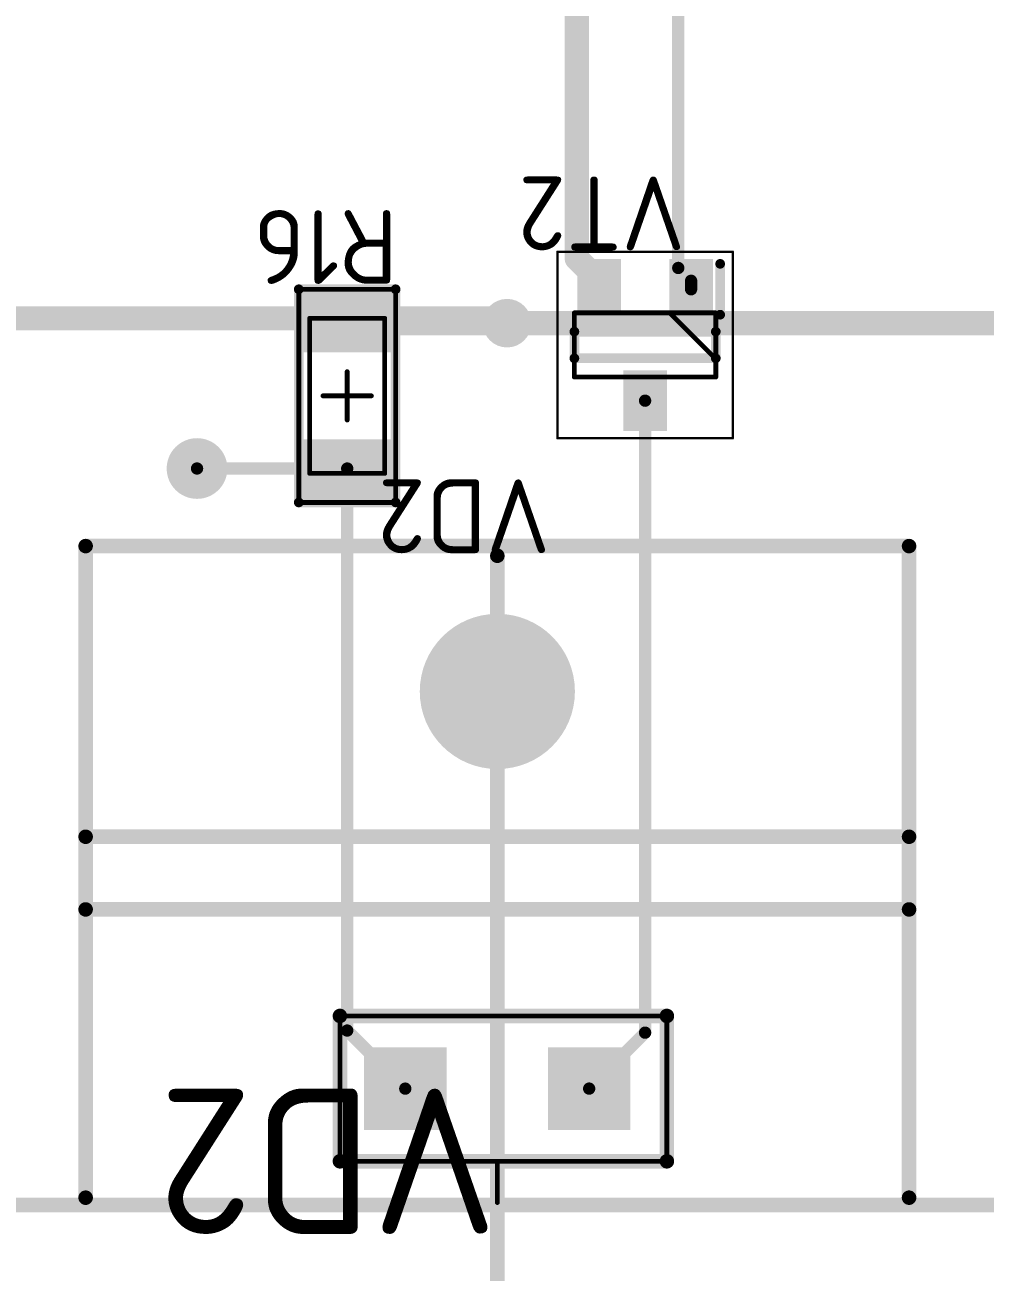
# Model space of a CAD drawing. Header units: inches. Extents: x 0 to 220, y -79 to 15.
# Drawn here: x 40.65 to 60.47, y -51.39 to -25.64 of the extents above; entities that cross this region are included whole.
import ezdxf

# ---------------------------------------------------------------- set-up
doc = ezdxf.new("R2010")
doc.units = ezdxf.units.IN
for name, color, linetype in [('Bottom Layer- Bottom', 5, 'Continuous'), ('Bottom Solder- Bot Mask', 6, 'Continuous'), ('Mechanical 1- Top Assy', 6, 'Continuous'), ('Mechanical 13', 56, 'Continuous'), ('Mechanical 15', 56, 'Continuous'), ('Multi-Layer', 9, 'Continuous'), ('Top Layer- Top', 1, 'Continuous'), ('Top Overlay- Top Silk', 2, 'Continuous'), ('Top Paste- Top Paste', 8, 'Continuous'), ('Top Solder- Top Mask', 216, 'Continuous')]:
    doc.layers.add(name, color=color, linetype=linetype)
doc.styles.add('GOST type B', font='', dxfattribs={"height": 0.2})
doc.styles.get('GOST type B').set_extended_font_data('GOST type B')

# ---------------------------------------------------------------- blocks, each defined once
blk = doc.blocks.new('SOT_23_3_10')
at = {"layer": 'Top Layer- Top'}
for points in [[(-0.52500022, 0.35000057), (0.52500022, 0.35000057), (0.52500022, -0.35000057), (-0.52500022, -0.35000057)], [(1.77500026, -0.6000000699999999), (2.8250007, -0.6000000699999999), (2.8250007, -1.30000121), (1.77500026, -1.30000121)], [(-0.52500022, -1.55000071), (0.52500022, -1.55000071), (0.52500022, -2.25000185), (-0.52500022, -2.25000185)]]:
    blk.add_hatch(color=7, dxfattribs=at).paths.add_polyline_path(points)
at = {"layer": 'Top Paste- Top Paste'}
for points in [[(-0.52500022, 0.35000057), (0.52500022, 0.35000057), (0.52500022, -0.35000057), (-0.52500022, -0.35000057)], [(1.77500026, -0.6000000699999999), (2.8250007, -0.6000000699999999), (2.8250007, -1.30000121), (1.77500026, -1.30000121)], [(-0.52500022, -1.55000071), (0.52500022, -1.55000071), (0.52500022, -2.25000185), (-0.52500022, -2.25000185)]]:
    blk.add_hatch(color=7, dxfattribs=at).paths.add_polyline_path(points)
at = {"layer": 'Top Solder- Top Mask'}
for points in [[(-0.62660022, 0.45160057), (0.62660022, 0.45160057), (0.62660022, -0.45160057), (-0.62660022, -0.45160057)], [(1.67340026, -0.4984000699999999), (2.9266007, -0.4984000699999999), (2.9266007, -1.40160121), (1.67340026, -1.40160121)], [(-0.62660022, -1.44840071), (0.62660022, -1.44840071), (0.62660022, -2.35160185), (-0.62660022, -2.35160185)]]:
    blk.add_hatch(color=7, dxfattribs=at).paths.add_polyline_path(points)
at = {"layer": 'Mechanical 13'}
for points in [[(0.48800004, -0.44000166, 0.0999998, 0.0999998, 0), (1.43800068, 0.50999898, 0.0999998, 0.0999998, 0)], [(0.48800004, -2.41000026, 0.0999998, 0.0999998, 0), (0.48800004, 0.50999898, 0.0999998, 0.0999998, 0)], [(1.81200044, 0.50999898, 0.0999998, 0.0999998, 0), (0.48800004, 0.50999898, 0.0999998, 0.0999998, 0)], [(1.81200044, -2.41000026, 0.0999998, 0.0999998, 0), (1.81200044, 0.50999898, 0.0999998, 0.0999998, 0)], [(1.81200044, -2.41000026, 0.0999998, 0.0999998, 0), (0.48800004, -2.41000026, 0.0999998, 0.0999998, 0)]]:
    blk.add_lwpolyline(points, format="xyseb", dxfattribs=at)
for points in [[(0.4630013599999999, 0.50999898, 0.0499999, 0.0499999, 1), (0.51299872, 0.50999898, 0.0499999, 0.0499999, 1)], [(0.4630013599999999, 0.50999898, 0.0499999, 0.0499999, 1), (0.51299872, 0.50999898, 0.0499999, 0.0499999, 1)], [(1.413002, 0.50999898, 0.0499999, 0.0499999, 1), (1.46299936, 0.50999898, 0.0499999, 0.0499999, 1)], [(1.78700176, 0.50999898, 0.0499999, 0.0499999, 1), (1.83699912, 0.50999898, 0.0499999, 0.0499999, 1)], [(1.78700176, 0.50999898, 0.0499999, 0.0499999, 1), (1.83699912, 0.50999898, 0.0499999, 0.0499999, 1)], [(0.4630013599999999, -0.44000166, 0.0499999, 0.0499999, 1), (0.51299872, -0.44000166, 0.0499999, 0.0499999, 1)], [(0.4630013599999999, -2.41000026, 0.0499999, 0.0499999, 1), (0.51299872, -2.41000026, 0.0499999, 0.0499999, 1)], [(0.4630013599999999, -2.41000026, 0.0499999, 0.0499999, 1), (0.51299872, -2.41000026, 0.0499999, 0.0499999, 1)], [(1.78700176, -2.41000026, 0.0499999, 0.0499999, 1), (1.83699912, -2.41000026, 0.0499999, 0.0499999, 1)], [(1.78700176, -2.41000026, 0.0499999, 0.0499999, 1), (1.83699912, -2.41000026, 0.0499999, 0.0499999, 1)]]:
    blk.add_lwpolyline(points, format="xyseb", close=True, dxfattribs=at)
at = {"layer": 'Mechanical 15'}
for points in [[(-0.77499972, -2.75999956, 0.0499999, 0.0499999, 0), (-0.77499972, 0.8599982799999999, 0.0499999, 0.0499999, 0)], [(3.0750002, 0.8599982799999999, 0.0499999, 0.0499999, 0), (-0.77499972, 0.8599982799999999, 0.0499999, 0.0499999, 0)], [(3.0750002, -2.75999956, 0.0499999, 0.0499999, 0), (3.0750002, 0.8599982799999999, 0.0499999, 0.0499999, 0)], [(3.0750002, -2.75999956, 0.0499999, 0.0499999, 0), (-0.77499972, -2.75999956, 0.0499999, 0.0499999, 0)]]:
    blk.add_lwpolyline(points, format="xyseb", dxfattribs=at)
for points in [[(-0.78749906, 0.8599982799999999, 0.02499868, 0.02499868, 1), (-0.76250038, 0.8599982799999999, 0.02499868, 0.02499868, 1)], [(-0.78749906, 0.8599982799999999, 0.02499868, 0.02499868, 1), (-0.76250038, 0.8599982799999999, 0.02499868, 0.02499868, 1)], [(3.06250086, 0.8599982799999999, 0.02499868, 0.02499868, 1), (3.08749954, 0.8599982799999999, 0.02499868, 0.02499868, 1)], [(3.06250086, 0.8599982799999999, 0.02499868, 0.02499868, 1), (3.08749954, 0.8599982799999999, 0.02499868, 0.02499868, 1)], [(-0.78749906, -2.75999956, 0.02499868, 0.02499868, 1), (-0.76250038, -2.75999956, 0.02499868, 0.02499868, 1)], [(-0.78749906, -2.75999956, 0.02499868, 0.02499868, 1), (-0.76250038, -2.75999956, 0.02499868, 0.02499868, 1)], [(3.06250086, -2.75999956, 0.02499868, 0.02499868, 1), (3.08749954, -2.75999956, 0.02499868, 0.02499868, 1)], [(3.06250086, -2.75999956, 0.02499868, 0.02499868, 1), (3.08749954, -2.75999956, 0.02499868, 0.02499868, 1)]]:
    blk.add_lwpolyline(points, format="xyseb", close=True, dxfattribs=at)
at = {"layer": 'Top Overlay- Top Silk'}
for points in [[(0.52500022, 0.5999987999999999, 0.1999996, 0.1999996, 0), (-0.52500022, 0.5999987999999999, 0.1999996, 0.1999996, 0)], [(1.42500096, 0.50999898, 0.1999996, 0.1999996, 0), (0.87499952, 0.50999898, 0.1999996, 0.1999996, 0)], [(0.87499952, -2.41000026, 0.1999996, 0.1999996, 0), (0.87499952, 0.50999898, 0.1999996, 0.1999996, 0)], [(1.42500096, -2.41000026, 0.1999996, 0.1999996, 0), (1.42500096, 0.50999898, 0.1999996, 0.1999996, 0)], [(1.42500096, -2.41000026, 0.1999996, 0.1999996, 0), (0.87499952, -2.41000026, 0.1999996, 0.1999996, 0)]]:
    blk.add_lwpolyline(points, format="xyseb", dxfattribs=at)
for points in [[(-0.57500012, 0.5999987999999999, 0.0999998, 0.0999998, 1), (-0.47500032, 0.5999987999999999, 0.0999998, 0.0999998, 1)], [(0.47500032, 0.5999987999999999, 0.0999998, 0.0999998, 1), (0.57500012, 0.5999987999999999, 0.0999998, 0.0999998, 1)], [(0.8249996199999998, 0.50999898, 0.0999998, 0.0999998, 1), (0.9249994199999999, 0.50999898, 0.0999998, 0.0999998, 1)], [(0.8249996199999998, 0.50999898, 0.0999998, 0.0999998, 1), (0.9249994199999999, 0.50999898, 0.0999998, 0.0999998, 1)], [(1.37500106, 0.50999898, 0.0999998, 0.0999998, 1), (1.47500086, 0.50999898, 0.0999998, 0.0999998, 1)], [(1.37500106, 0.50999898, 0.0999998, 0.0999998, 1), (1.47500086, 0.50999898, 0.0999998, 0.0999998, 1)], [(0.8249996199999998, -2.41000026, 0.0999998, 0.0999998, 1), (0.9249994199999999, -2.41000026, 0.0999998, 0.0999998, 1)], [(0.8249996199999998, -2.41000026, 0.0999998, 0.0999998, 1), (0.9249994199999999, -2.41000026, 0.0999998, 0.0999998, 1)], [(1.37500106, -2.41000026, 0.0999998, 0.0999998, 1), (1.47500086, -2.41000026, 0.0999998, 0.0999998, 1)], [(1.37500106, -2.41000026, 0.0999998, 0.0999998, 1), (1.47500086, -2.41000026, 0.0999998, 0.0999998, 1)]]:
    blk.add_lwpolyline(points, format="xyseb", close=True, dxfattribs=at)
blk = doc.blocks.new('VSMY2853G_15')
at = {"layer": 'Top Layer- Top'}
for points in [[(-1.14544983, 0.74951209), (-1.14544983, -0.75048745), (-2.64544937, -0.75048745), (-2.64544937, 0.74951209)], [(2.65105769, -0.7498372099999998), (1.15105815, -0.7498372100000001), (1.15105815, 0.7501623299999998), (2.65105769, 0.7501623300000001)]]:
    blk.add_hatch(color=7, dxfattribs=at).paths.add_polyline_path(points)
at = {"layer": 'Top Paste- Top Paste'}
for points in [[(-1.14544983, 0.74951209), (-1.14544983, -0.75048745), (-2.64544937, -0.75048745), (-2.64544937, 0.74951209)], [(2.65105769, -0.7498372099999998), (1.15105815, -0.7498372100000001), (1.15105815, 0.7501623299999998), (2.65105769, 0.7501623300000001)]]:
    blk.add_hatch(color=7, dxfattribs=at).paths.add_polyline_path(points)
at = {"layer": 'Top Solder- Top Mask'}
for points in [[(-1.04384983, 0.85111209), (-1.04384983, -0.85208745), (-2.74704937, -0.85208745), (-2.74704937, 0.85111209)], [(2.75265769, -0.8514372099999997), (1.04945815, -0.8514372100000002), (1.04945815, 0.8517623299999998), (2.75265769, 0.8517623300000001)]]:
    blk.add_hatch(color=7, dxfattribs=at).paths.add_polyline_path(points)
at = {"layer": 'Mechanical 13'}
for points in [[(-3.50000062, 1.49999954, 0.0999998, 0.0999998, 0), (-3.50000062, -1.49999954, 0.0999998, 0.0999998, 0)], [(3.25000112, 1.49999954, 0.0999998, 0.0999998, 0), (-3.50000062, 1.49999954, 0.0999998, 0.0999998, 0)], [(3.25000112, 1.49999954, 0.0999998, 0.0999998, 0), (3.25000112, -1.49999954, 0.0999998, 0.0999998, 0)], [(3.25000112, -1.49999954, 0.0999998, 0.0999998, 0), (-3.50000062, -1.49999954, 0.0999998, 0.0999998, 0)]]:
    blk.add_lwpolyline(points, format="xyseb", dxfattribs=at)
for points in [[(-3.5249993, 1.49999954, 0.0499999, 0.0499999, 1), (-3.475001939999999, 1.49999954, 0.0499999, 0.0499999, 1)], [(-3.5249993, 1.49999954, 0.0499999, 0.0499999, 1), (-3.475001939999999, 1.49999954, 0.0499999, 0.0499999, 1)], [(3.225002439999999, 1.49999954, 0.0499999, 0.0499999, 1), (3.2749998, 1.49999954, 0.0499999, 0.0499999, 1)], [(3.225002439999999, 1.49999954, 0.0499999, 0.0499999, 1), (3.2749998, 1.49999954, 0.0499999, 0.0499999, 1)], [(-3.5249993, -1.49999954, 0.0499999, 0.0499999, 1), (-3.475001939999999, -1.49999954, 0.0499999, 0.0499999, 1)], [(-3.5249993, -1.49999954, 0.0499999, 0.0499999, 1), (-3.475001939999999, -1.49999954, 0.0499999, 0.0499999, 1)], [(3.225002439999999, -1.49999954, 0.0499999, 0.0499999, 1), (3.2749998, -1.49999954, 0.0499999, 0.0499999, 1)], [(3.225002439999999, -1.49999954, 0.0499999, 0.0499999, 1), (3.2749998, -1.49999954, 0.0499999, 0.0499999, 1)]]:
    blk.add_lwpolyline(points, format="xyseb", close=True, dxfattribs=at)
at = {"layer": 'Top Overlay- Top Silk'}
for points in [[(0, 2.351186559999999, 0.0999998, 0.0999998, 0), (0, 1.49999954, 0.0999998, 0.0999998, 0)], [(-3.50000062, 1.49999954, 0.2999994, 0.2999994, 0), (-3.50000062, -1.49999954, 0.2999994, 0.2999994, 0)], [(3.25000112, 1.49999954, 0.2999994, 0.2999994, 0), (-3.50000062, 1.49999954, 0.2999994, 0.2999994, 0)], [(3.25000112, 1.49999954, 0.2999994, 0.2999994, 0), (3.25000112, -1.49999954, 0.2999994, 0.2999994, 0)], [(3.25000112, -1.49999954, 0.2999994, 0.2999994, 0), (-3.50000062, -1.49999954, 0.2999994, 0.2999994, 0)]]:
    blk.add_lwpolyline(points, format="xyseb", dxfattribs=at)
for points in [[(-0.02499868, 2.351186559999999, 0.0499999, 0.0499999, 1), (0.02499868, 2.351186559999999, 0.0499999, 0.0499999, 1)], [(-3.5749992, 1.49999954, 0.1499997, 0.1499997, 1), (-3.42500204, 1.49999954, 0.1499997, 0.1499997, 1)], [(-3.5749992, 1.49999954, 0.1499997, 0.1499997, 1), (-3.42500204, 1.49999954, 0.1499997, 0.1499997, 1)], [(-0.02499868, 1.49999954, 0.0499999, 0.0499999, 1), (0.02499868, 1.49999954, 0.0499999, 0.0499999, 1)], [(3.17500254, 1.49999954, 0.1499997, 0.1499997, 1), (3.3249997, 1.49999954, 0.1499997, 0.1499997, 1)], [(3.17500254, 1.49999954, 0.1499997, 0.1499997, 1), (3.3249997, 1.49999954, 0.1499997, 0.1499997, 1)], [(-3.5749992, -1.49999954, 0.1499997, 0.1499997, 1), (-3.42500204, -1.49999954, 0.1499997, 0.1499997, 1)], [(-3.5749992, -1.49999954, 0.1499997, 0.1499997, 1), (-3.42500204, -1.49999954, 0.1499997, 0.1499997, 1)], [(3.17500254, -1.49999954, 0.1499997, 0.1499997, 1), (3.3249997, -1.49999954, 0.1499997, 0.1499997, 1)], [(3.17500254, -1.49999954, 0.1499997, 0.1499997, 1), (3.3249997, -1.49999954, 0.1499997, 0.1499997, 1)]]:
    blk.add_lwpolyline(points, format="xyseb", close=True, dxfattribs=at)
at = {"layer": 'Mechanical 13', "style": 'GOST type B'}
blk.add_text('VD2', height=2.99999908, dxfattribs=at).set_placement((0, 0))
blk = doc.blocks.new('1206_20')
at = {"layer": 'Top Layer- Top'}
for points in [[(-1.99999981, -0.7999996699999999), (-1.99999981, 0.7999996699999999), (-0.9999992699999999, 0.7999996699999999), (-0.9999992699999999, -0.7999996699999999)], [(0.9999992699999999, -0.7999996699999999), (0.9999992699999999, 0.7999996699999999), (1.99999981, 0.7999996699999999), (1.99999981, -0.7999996699999999)]]:
    blk.add_hatch(color=7, dxfattribs=at).paths.add_polyline_path(points)
at = {"layer": 'Top Paste- Top Paste'}
for points in [[(-1.99999981, -0.7999996699999999), (-1.99999981, 0.7999996699999999), (-0.9999992699999999, 0.7999996699999999), (-0.9999992699999999, -0.7999996699999999)], [(0.9999992699999999, -0.7999996699999999), (0.9999992699999999, 0.7999996699999999), (1.99999981, 0.7999996699999999), (1.99999981, -0.7999996699999999)]]:
    blk.add_hatch(color=7, dxfattribs=at).paths.add_polyline_path(points)
at = {"layer": 'Top Solder- Top Mask'}
for points in [[(-2.10159981, -0.90159967), (-2.10159981, 0.90159967), (-0.89839927, 0.90159967), (-0.89839927, -0.90159967)], [(0.89839927, -0.90159967), (0.89839927, 0.90159967), (2.10159981, 0.90159967), (2.10159981, -0.90159967)]]:
    blk.add_hatch(color=7, dxfattribs=at).paths.add_polyline_path(points)
at = {"layer": 'Mechanical 13'}
for points in [[(-1.60000188, 0.77499972, 0.0999998, 0.0999998, 0), (-1.60000188, -0.77499972, 0.0999998, 0.0999998, 0)], [(-1.60000188, 0.77499972, 0.0999998, 0.0999998, 0), (1.59999934, 0.77499972, 0.0999998, 0.0999998, 0)], [(1.59999934, 0.77499972, 0.0999998, 0.0999998, 0), (1.59999934, -0.77499972, 0.0999998, 0.0999998, 0)], [(-1.60000188, -0.77499972, 0.0999998, 0.0999998, 0), (1.59999934, -0.77499972, 0.0999998, 0.0999998, 0)]]:
    blk.add_lwpolyline(points, format="xyseb", dxfattribs=at)
for points in [[(-1.62500056, 0.77499972, 0.0499999, 0.0499999, 1), (-1.5750032, 0.77499972, 0.0499999, 0.0499999, 1)], [(-1.62500056, 0.77499972, 0.0499999, 0.0499999, 1), (-1.5750032, 0.77499972, 0.0499999, 0.0499999, 1)], [(1.57500066, 0.77499972, 0.0499999, 0.0499999, 1), (1.62499802, 0.77499972, 0.0499999, 0.0499999, 1)], [(1.57500066, 0.77499972, 0.0499999, 0.0499999, 1), (1.62499802, 0.77499972, 0.0499999, 0.0499999, 1)], [(-1.62500056, -0.77499972, 0.0499999, 0.0499999, 1), (-1.5750032, -0.77499972, 0.0499999, 0.0499999, 1)], [(-1.62500056, -0.77499972, 0.0499999, 0.0499999, 1), (-1.5750032, -0.77499972, 0.0499999, 0.0499999, 1)], [(1.57500066, -0.77499972, 0.0499999, 0.0499999, 1), (1.62499802, -0.77499972, 0.0499999, 0.0499999, 1)], [(1.57500066, -0.77499972, 0.0499999, 0.0499999, 1), (1.62499802, -0.77499972, 0.0499999, 0.0499999, 1)]]:
    blk.add_lwpolyline(points, format="xyseb", close=True, dxfattribs=at)
at = {"layer": 'Mechanical 15'}
for points in [[(-2.20000068, 1.00000054, 0.0999998, 0.0999998, 0), (2.20000068, 1.00000054, 0.0999998, 0.0999998, 0)], [(-2.20000068, 1.00000054, 0.0999998, 0.0999998, 0), (-2.20000068, -1.00000054, 0.0999998, 0.0999998, 0)], [(2.20000068, 1.00000054, 0.0999998, 0.0999998, 0), (2.20000068, -1.00000054, 0.0999998, 0.0999998, 0)], [(0, 0.499999, 0.0999998, 0.0999998, 0), (0, -0.50000154, 0.0999998, 0.0999998, 0)], [(-0.499999, 0, 0.0999998, 0.0999998, 0), (0.50000154, 0, 0.0999998, 0.0999998, 0)], [(-2.20000068, -1.00000054, 0.0999998, 0.0999998, 0), (2.20000068, -1.00000054, 0.0999998, 0.0999998, 0)]]:
    blk.add_lwpolyline(points, format="xyseb", dxfattribs=at)
for points in [[(-2.22499936, 1.00000054, 0.0499999, 0.0499999, 1), (-2.175002, 1.00000054, 0.0499999, 0.0499999, 1)], [(-2.22499936, 1.00000054, 0.0499999, 0.0499999, 1), (-2.175002, 1.00000054, 0.0499999, 0.0499999, 1)], [(2.175002, 1.00000054, 0.0499999, 0.0499999, 1), (2.22499936, 1.00000054, 0.0499999, 0.0499999, 1)], [(2.175002, 1.00000054, 0.0499999, 0.0499999, 1), (2.22499936, 1.00000054, 0.0499999, 0.0499999, 1)], [(-0.02499868, 0.499999, 0.0499999, 0.0499999, 1), (0.02499868, 0.499999, 0.0499999, 0.0499999, 1)], [(-0.5249976799999999, 0, 0.0499999, 0.0499999, 1), (-0.47500032, 0, 0.0499999, 0.0499999, 1)], [(0.47500286, 0, 0.0499999, 0.0499999, 1), (0.52500022, 0, 0.0499999, 0.0499999, 1)], [(-0.02499868, -0.50000154, 0.0499999, 0.0499999, 1), (0.02499868, -0.50000154, 0.0499999, 0.0499999, 1)], [(-2.22499936, -1.00000054, 0.0499999, 0.0499999, 1), (-2.175002, -1.00000054, 0.0499999, 0.0499999, 1)], [(-2.22499936, -1.00000054, 0.0499999, 0.0499999, 1), (-2.175002, -1.00000054, 0.0499999, 0.0499999, 1)], [(2.175002, -1.00000054, 0.0499999, 0.0499999, 1), (2.22499936, -1.00000054, 0.0499999, 0.0499999, 1)], [(2.175002, -1.00000054, 0.0499999, 0.0499999, 1), (2.22499936, -1.00000054, 0.0499999, 0.0499999, 1)]]:
    blk.add_lwpolyline(points, format="xyseb", close=True, dxfattribs=at)
at = {"layer": 'Top Overlay- Top Silk'}
for points in [[(-2.20000068, 1.00000054, 0.1999996, 0.1999996, 0), (2.20000068, 1.00000054, 0.1999996, 0.1999996, 0)], [(-2.20000068, 1.00000054, 0.1999996, 0.1999996, 0), (-2.20000068, -1.00000054, 0.1999996, 0.1999996, 0)], [(2.20000068, 1.00000054, 0.1999996, 0.1999996, 0), (2.20000068, -1.00000054, 0.1999996, 0.1999996, 0)], [(-2.20000068, -1.00000054, 0.1999996, 0.1999996, 0), (2.20000068, -1.00000054, 0.1999996, 0.1999996, 0)]]:
    blk.add_lwpolyline(points, format="xyseb", dxfattribs=at)
for points in [[(-2.25000058, 1.00000054, 0.0999998, 0.0999998, 1), (-2.15000078, 1.00000054, 0.0999998, 0.0999998, 1)], [(-2.25000058, 1.00000054, 0.0999998, 0.0999998, 1), (-2.15000078, 1.00000054, 0.0999998, 0.0999998, 1)], [(2.15000078, 1.00000054, 0.0999998, 0.0999998, 1), (2.25000058, 1.00000054, 0.0999998, 0.0999998, 1)], [(2.15000078, 1.00000054, 0.0999998, 0.0999998, 1), (2.25000058, 1.00000054, 0.0999998, 0.0999998, 1)], [(-2.25000058, -1.00000054, 0.0999998, 0.0999998, 1), (-2.15000078, -1.00000054, 0.0999998, 0.0999998, 1)], [(-2.25000058, -1.00000054, 0.0999998, 0.0999998, 1), (-2.15000078, -1.00000054, 0.0999998, 0.0999998, 1)], [(2.15000078, -1.00000054, 0.0999998, 0.0999998, 1), (2.25000058, -1.00000054, 0.0999998, 0.0999998, 1)], [(2.15000078, -1.00000054, 0.0999998, 0.0999998, 1), (2.25000058, -1.00000054, 0.0999998, 0.0999998, 1)]]:
    blk.add_lwpolyline(points, format="xyseb", close=True, dxfattribs=at)
blk = doc.blocks.new('________67')
at = {"layer": 'Bottom Layer- Bottom'}
h = blk.add_hatch(color=7, dxfattribs=at)
edge = h.paths.add_edge_path()
edge.add_arc((39.00000074, 8.500000779999999), 1.49999954, 0, 360)
at = {"layer": 'Bottom Solder- Bot Mask'}
h = blk.add_hatch(color=7, dxfattribs=at)
edge = h.paths.add_edge_path()
edge.add_arc((39.00000074, 8.500000779999999), 1.60159954, 0, 360)
at = {"layer": 'Multi-Layer'}
h = blk.add_hatch(color=9, dxfattribs=at)
edge = h.paths.add_edge_path()
edge.add_arc((39.00000074, 8.500000779999999), 1.49999954, 0, 360)
at = {"layer": 'Top Layer- Top'}
h = blk.add_hatch(color=7, dxfattribs=at)
edge = h.paths.add_edge_path()
edge.add_arc((39.00000074, 8.500000779999999), 1.49999954, 0, 360)
at = {"layer": 'Top Solder- Top Mask'}
h = blk.add_hatch(color=7, dxfattribs=at)
edge = h.paths.add_edge_path()
edge.add_arc((39.00000074, 8.500000779999999), 1.60159954, 0, 360)
at = {"layer": 'Mechanical 1- Top Assy'}
blk.add_lwpolyline([(0.0999998, 8.500000779999999, 0.2999994, 0.2999994, 0), (41.80000022, 8.4999957, 0.2999994, 0.2999994, 0)], format="xyseb", dxfattribs=at)
blk.add_lwpolyline([(41.72500164, 8.4999957, 0.1499997, 0.1499997, 1), (41.8749988, 8.4999957, 0.1499997, 0.1499997, 1)], format="xyseb", close=True, dxfattribs=at)
at = {"layer": 'Top Overlay- Top Silk'}
for points in [[(28.55004704, 16.99999648, 0.2999994, 0.2999994, 0), (41.99999219999999, 16.99999648, 0.2999994, 0.2999994, 0)], [(34.49999958, 16.99999902, 0.2999994, 0.2999994, 0), (34.50000212, 0, 0.2999994, 0.2999994, 0)], [(35.99999912, 16.99999902, 0.2999994, 0.2999994, 0), (35.99999912, 0, 0.2999994, 0.2999994, 0)], [(41.99999219999999, 16.99999648, 0.2999994, 0.2999994, 0), (41.99999982, -2.54e-06, 0.2999994, 0.2999994, 0)], [(28.55004704, -2.54e-06, 0.2999994, 0.2999994, 0), (41.99999982, -2.54e-06, 0.2999994, 0.2999994, 0)]]:
    blk.add_lwpolyline(points, format="xyseb", dxfattribs=at)
for points in [[(28.47504846, 16.99999648, 0.1499997, 0.1499997, 1), (28.62504562, 16.99999648, 0.1499997, 0.1499997, 1)], [(34.425001, 16.99999902, 0.1499997, 0.1499997, 1), (34.57499816, 16.99999902, 0.1499997, 0.1499997, 1)], [(35.92500054, 16.99999902, 0.1499997, 0.1499997, 1), (36.0749977, 16.99999902, 0.1499997, 0.1499997, 1)], [(41.92499362, 16.99999648, 0.1499997, 0.1499997, 1), (42.07499078, 16.99999648, 0.1499997, 0.1499997, 1)], [(41.92499362, 16.99999648, 0.1499997, 0.1499997, 1), (42.07499078, 16.99999648, 0.1499997, 0.1499997, 1)], [(28.47504846, -2.54e-06, 0.1499997, 0.1499997, 1), (28.62504562, -2.54e-06, 0.1499997, 0.1499997, 1)], [(34.42500354, 0, 0.1499997, 0.1499997, 1), (34.5750007, 0, 0.1499997, 0.1499997, 1)], [(35.92500054, 0, 0.1499997, 0.1499997, 1), (36.0749977, 0, 0.1499997, 0.1499997, 1)], [(41.92500123999999, -2.54e-06, 0.1499997, 0.1499997, 1), (42.0749984, -2.54e-06, 0.1499997, 0.1499997, 1)], [(41.92500123999999, -2.54e-06, 0.1499997, 0.1499997, 1), (42.0749984, -2.54e-06, 0.1499997, 0.1499997, 1)]]:
    blk.add_lwpolyline(points, format="xyseb", close=True, dxfattribs=at)

msp = doc.modelspace()

# ---------------------------------------------------------------- hatches: boundary and pattern name
at = {"layer": 'Bottom Layer- Bottom'}
h = msp.add_hatch(color=7, dxfattribs=at)
edge = h.paths.add_edge_path()
edge.add_arc((50.6000004, -31.7987807), 0.3999992, 0, 360)
h = msp.add_hatch(color=7, dxfattribs=at)
edge = h.paths.add_edge_path()
edge.add_arc((44.2000005, -34.79877978), 0.52500276, 0, 360)
at = {"layer": 'Bottom Solder- Bot Mask'}
h = msp.add_hatch(color=7, dxfattribs=at)
edge = h.paths.add_edge_path()
edge.add_arc((50.6000004, -31.7987807), 0.5015992, 0, 360)
h = msp.add_hatch(color=7, dxfattribs=at)
edge = h.paths.add_edge_path()
edge.add_arc((44.2000005, -34.79877978), 0.62660276, 0, 360)
at = {"layer": 'Multi-Layer'}
h = msp.add_hatch(color=9, dxfattribs=at)
edge = h.paths.add_edge_path()
edge.add_arc((44.2000005, -34.79877978), 0.52500276, 0, 360)
at = {"layer": 'Top Layer- Top'}
h = msp.add_hatch(color=7, dxfattribs=at)
edge = h.paths.add_edge_path()
edge.add_arc((50.6000004, -31.7987807), 0.3999992, 0, 360)
h = msp.add_hatch(color=7, dxfattribs=at)
edge = h.paths.add_edge_path()
edge.add_arc((44.2000005, -34.79877978), 0.52500276, 0, 360)
at = {"layer": 'Top Solder- Top Mask'}
h = msp.add_hatch(color=7, dxfattribs=at)
edge = h.paths.add_edge_path()
edge.add_arc((50.6000004, -31.7987807), 0.5015992, 0, 360)
h = msp.add_hatch(color=7, dxfattribs=at)
edge = h.paths.add_edge_path()
edge.add_arc((44.2000005, -34.79877978), 0.62660276, 0, 360)

# ---------------------------------------------------------------- linework, layer by layer
at = {"layer": 'Bottom Layer- Bottom'}
for points in [[(30.40000016, -31.6987809, 0.499999, 0.499999, 0), (50.41881966, -31.6987809, 0.499999, 0.499999, 0)], [(50.41881966, -31.6987809, 0.499999, 0.499999, 0), (50.51881946, -31.7987807, 0.499999, 0.499999, 0)], [(50.51881946, -31.7987807, 0.499999, 0.499999, 0), (69.92003796, -31.7987807, 0.499999, 0.499999, 0)]]:
    msp.add_lwpolyline(points, format="xyseb", dxfattribs=at)
for points in [[(50.29382118, -31.6987809, 0.2499995, 0.2499995, 1), (50.54381814, -31.6987809, 0.2499995, 0.2499995, 1)], [(50.29382118, -31.6987809, 0.2499995, 0.2499995, 1), (50.54381814, -31.6987809, 0.2499995, 0.2499995, 1)], [(50.39382097999999, -31.7987807, 0.2499995, 0.2499995, 1), (50.64381794, -31.7987807, 0.2499995, 0.2499995, 1)], [(50.39382097999999, -31.7987807, 0.2499995, 0.2499995, 1), (50.64381794, -31.7987807, 0.2499995, 0.2499995, 1)]]:
    msp.add_lwpolyline(points, format="xyseb", close=True, dxfattribs=at)
at = {"layer": 'Mechanical 1- Top Assy'}
msp.add_lwpolyline([(0, -50.0000016, 0.1999996, 0.1999996, 0), (219.99999942, -50.0000016, 0.1999996, 0.1999996, 0)], format="xyseb", dxfattribs=at)
at = {"layer": 'Mechanical 13'}
msp.add_lwpolyline([(0, -50.0000016, 0.2999994, 0.2999994, 0), (219.99998672, -50.0000016, 0.2999994, 0.2999994, 0)], format="xyseb", dxfattribs=at)
at = {"layer": 'Top Layer- Top'}
for points in [[(52.03998736, -30.4637694, 0.499999, 0.499999, 0), (52.03998736, -16.699992, 0.499999, 0.499999, 0)], [(54.13498952, -30.65877028, 0.254, 0.254, 0), (54.13498952, -18.81214424, 0.254, 0.254, 0)], [(52.03998736, -30.4637694, 0.499999, 0.499999, 0), (52.49999913999999, -30.92378118, 0.499999, 0.499999, 0)], [(54.13498952, -30.65877028, 0.254, 0.254, 0), (54.40000042, -30.92378118, 0.254, 0.254, 0)], [(52.49999913999999, -31.09877956, 0.499999, 0.499999, 0), (52.49999913999999, -30.92378118, 0.499999, 0.499999, 0)], [(54.40000042, -31.09877956, 0.254, 0.254, 0), (54.40000042, -30.92378118, 0.254, 0.254, 0)], [(47.64641728, -31.8451992, 0.499999, 0.499999, 0), (47.69283578, -31.7987807, 0.499999, 0.499999, 0)], [(47.69283578, -31.7987807, 0.499999, 0.499999, 0), (50.6000004, -31.7987807, 0.499999, 0.499999, 0)], [(53.45000232, -46.44373998, 0.254, 0.254, 0), (53.45000232, -33.39878004, 0.254, 0.254, 0)], [(44.2000005, -34.79877978, 0.254, 0.254, 0), (47.29999938, -34.79877978, 0.254, 0.254, 0)], [(47.29999938, -46.40000118, 0.254, 0.254, 0), (47.29999938, -34.79877978, 0.254, 0.254, 0)], [(47.29999938, -46.40000118, 0.254, 0.254, 0), (48.49894287999999, -47.59894468, 0.254, 0.254, 0)], [(52.29545294, -47.59828936, 0.254, 0.254, 0), (53.45000232, -46.44373998, 0.254, 0.254, 0)]]:
    msp.add_lwpolyline(points, format="xyseb", dxfattribs=at)
for points in [[(51.91498888, -30.4637694, 0.2499995, 0.2499995, 1), (52.16498584, -30.4637694, 0.2499995, 0.2499995, 1)], [(51.91498888, -30.4637694, 0.2499995, 0.2499995, 1), (52.16498584, -30.4637694, 0.2499995, 0.2499995, 1)], [(54.07148952, -30.65877028, 0.127, 0.127, 1), (54.19848952, -30.65877028, 0.127, 0.127, 1)], [(54.07148952, -30.65877028, 0.127, 0.127, 1), (54.19848952, -30.65877028, 0.127, 0.127, 1)], [(52.37500065999999, -30.92378118, 0.2499995, 0.2499995, 1), (52.62499761999999, -30.92378118, 0.2499995, 0.2499995, 1)], [(52.37500065999999, -30.92378118, 0.2499995, 0.2499995, 1), (52.62499761999999, -30.92378118, 0.2499995, 0.2499995, 1)], [(52.37500065999999, -31.09877956, 0.2499995, 0.2499995, 1), (52.62499761999999, -31.09877956, 0.2499995, 0.2499995, 1)], [(54.33650042, -30.92378118, 0.127, 0.127, 1), (54.46350042, -30.92378118, 0.127, 0.127, 1)], [(54.33650042, -30.92378118, 0.127, 0.127, 1), (54.46350042, -30.92378118, 0.127, 0.127, 1)], [(54.33650042, -31.09877956, 0.127, 0.127, 1), (54.46350042, -31.09877956, 0.127, 0.127, 1)], [(47.5214188, -31.8451992, 0.2499995, 0.2499995, 1), (47.77141576, -31.8451992, 0.2499995, 0.2499995, 1)], [(47.5678373, -31.7987807, 0.2499995, 0.2499995, 1), (47.81783426, -31.7987807, 0.2499995, 0.2499995, 1)], [(47.5678373, -31.7987807, 0.2499995, 0.2499995, 1), (47.81783426, -31.7987807, 0.2499995, 0.2499995, 1)], [(50.47500192, -31.7987807, 0.2499995, 0.2499995, 1), (50.72499887999999, -31.7987807, 0.2499995, 0.2499995, 1)], [(53.38650232, -33.39878004, 0.127, 0.127, 1), (53.51350232, -33.39878004, 0.127, 0.127, 1)], [(44.1365005, -34.79877978, 0.127, 0.127, 1), (44.2635005, -34.79877978, 0.127, 0.127, 1)], [(47.23649938, -34.79877978, 0.127, 0.127, 1), (47.36349938, -34.79877978, 0.127, 0.127, 1)], [(47.23649938, -34.79877978, 0.127, 0.127, 1), (47.36349938, -34.79877978, 0.127, 0.127, 1)], [(47.23649938, -46.40000118, 0.127, 0.127, 1), (47.36349938, -46.40000118, 0.127, 0.127, 1)], [(47.23649938, -46.40000118, 0.127, 0.127, 1), (47.36349938, -46.40000118, 0.127, 0.127, 1)], [(53.38650232, -46.44373998, 0.127, 0.127, 1), (53.51350232, -46.44373998, 0.127, 0.127, 1)], [(53.38650232, -46.44373998, 0.127, 0.127, 1), (53.51350232, -46.44373998, 0.127, 0.127, 1)], [(48.43544288, -47.59894468, 0.127, 0.127, 1), (48.56244287999999, -47.59894468, 0.127, 0.127, 1)], [(52.23195294, -47.59828936, 0.127, 0.127, 1), (52.35895293999999, -47.59828936, 0.127, 0.127, 1)]]:
    msp.add_lwpolyline(points, format="xyseb", close=True, dxfattribs=at)

# ---------------------------------------------------------------- block references
for name, p, rotation in [('SOT_23_3_10', (54.40000042, -31.09877956), 270), ('1206_20', (47.29999938, -33.29878024), 90), ('________67', (58.89999904, -78.40001338), 90), ('VSMY2853G_15', (50.40000079999999, -47.59877957999999), 180)]:
    msp.add_blockref(name, p, dxfattribs=dict(rotation=rotation))

# ---------------------------------------------------------------- texts
at = {"layer": 'Top Overlay- Top Silk', "style": 'GOST type B'}
for s, p in [('VT2', (54.27641671999999, -28.77072224)), ('R16', (48.34392414, -29.46433274)), ('VD2', (51.48766944, -35.0230059))]:
    msp.add_text(s, height=1.524, rotation=180, dxfattribs=at).set_placement(p)

doc.saveas('drawing.dxf')
